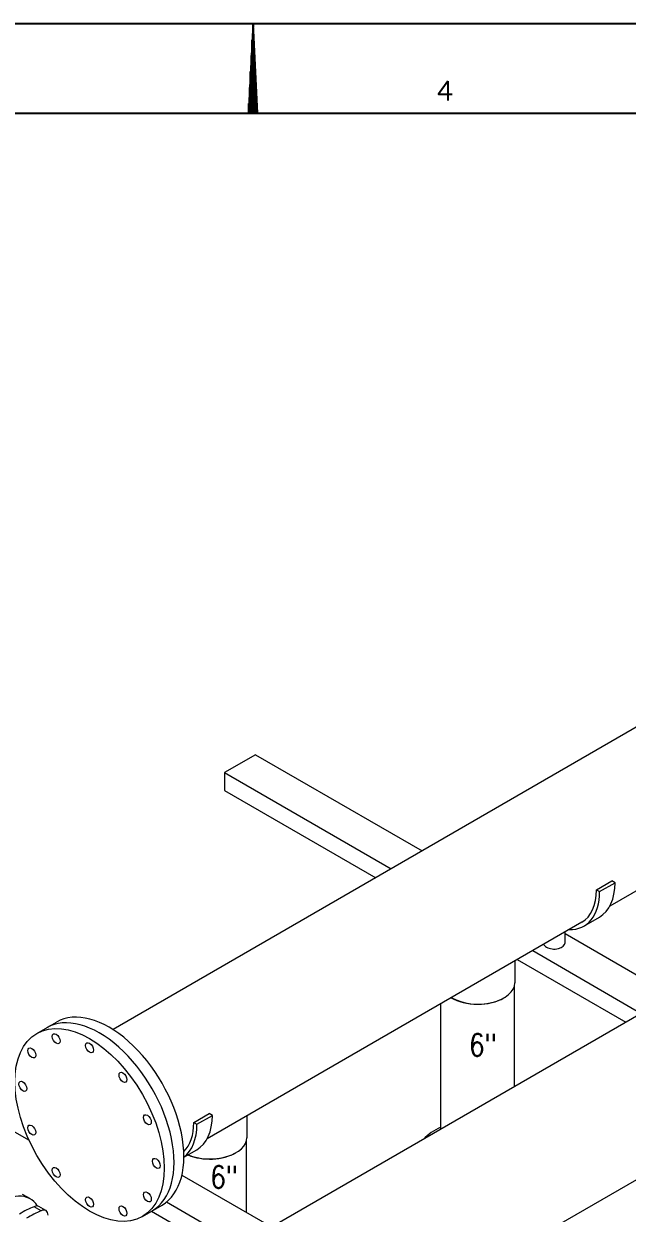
# Model space of a CAD drawing. Header units: millimetres. Extents: x -312439 to 477422, y -331570 to 212570.
# Drawn here: x 353682 to 357064, y 107253 to 113913 of the extents above; entities that cross this region are included whole.
import ezdxf

# ---------------------------------------------------------------- set-up
doc = ezdxf.new("R2010")
doc.units = ezdxf.units.MM
doc.layers.add('ARCONDTEXTO', color=4, linetype='Continuous')
doc.layers.add('FORMATO A1', color=1, linetype='Continuous')
doc.styles.add('ROMANS', font='romans.shx', dxfattribs={"height": 187.5})

# ---------------------------------------------------------------- blocks, each defined once
blk = doc.blocks.new('A$C2D342850')
at = {"layer": 'FORMATO A1', "color": 1, "linetype": 'Continuous'}
for p, q in [((84100, 0), (0, 0)), ((34150, 0), (34099.5, -1000)), ((34150, -1000), (34150, 0)), ((34200.5, -1000), (34150, 0)), ((34141, -1000), (34141, -178.22)), ((34159, -1000), (34159, -178.22)), ((34132, -1000), (34132, -356.44)), ((34168, -1000), (34168, -356.44)), ((34123, -1000), (34123, -534.65)), ((34177, -1000), (34177, -534.65)), ((36331.76, -643.44), (36331.76, -860)), ((34114, -1000), (34114, -712.87)), ((34186, -1000), (34186, -712.87)), ((34105, -1000), (34105, -891.09)), ((34195, -1000), (34195, -891.09))]:
    blk.add_line(p, q, dxfattribs=at)
at = {"layer": 'FORMATO A1', "color": 2, "linetype": 'Continuous'}
blk.add_line((2500, -1000), (83100, -1000), dxfattribs=at)
at = {"layer": 'FORMATO A1', "color": 1, "linetype": 'Continuous'}
blk.add_lwpolyline([(36331.76, -643.44), (36228.64, -787.81), (36383.33, -787.81)], dxfattribs=at)

msp = doc.modelspace()

# ---------------------------------------------------------------- linework, layer by layer
at = {"color": 5, "linetype": 'Continuous', "lineweight": 0, "extrusion": (-1.11022e-16, 0.816497, 0.57735)}
for p, q in [((360650.292, 112015.015), (354182.485, 108280.825)), ((359056.139, 110178.786), (356966.999, 108972.62)), ((358187.293, 108974.702), (354224.287, 106686.659)), ((356809.636, 108881.767), (354710.445, 107669.798)), ((356433.919, 108664.846), (356433.919, 108542.491)), ((356432.447, 107961.541), (356432.447, 108528.293)), ((356020.198, 107723.529), (356020.198, 108425.984)), ((358211.11, 108072.608), (356111.934, 106860.648)), ((354932.303, 107797.888), (354932.303, 107675.533)), ((354930.831, 107256.812), (354930.831, 107661.335))]:
    msp.add_line(p, q, dxfattribs=at)
at = {"color": 7, "linetype": 'Continuous', "lineweight": 0, "extrusion": (-1.11022e-16, 0.816497, 0.57735)}
for p, q in [((354980.389, 109820.227), (354807.184, 109720.227)), ((354980.389, 109820.227), (355914.598, 109280.861)), ((354807.184, 109720.227), (354807.184, 109620.227)), ((354807.184, 109720.227), (355741.393, 109180.861)), ((354807.184, 109620.227), (355654.791, 109130.861)), ((356891.769, 109063.308), (356978.372, 109113.308)), ((356909.09, 109053.308), (356995.692, 109103.308)), ((356995.692, 109103.308), (356978.372, 109113.308)), ((356891.769, 109063.308), (356909.09, 109053.308)), ((356821.884, 108860.553), (356908.486, 108910.553)), ((356715.889, 108767.208), (356715.889, 108827.641)), ((356715.889, 108818.236), (357316.087, 108471.711)), ((356534.538, 108722.939), (357142.882, 108371.711)), ((356447.936, 108672.939), (357056.28, 108321.711)), ((352562.423, 108324.213), (353711.786, 107660.628)), ((354635.215, 107760.486), (354721.817, 107810.486)), ((354652.535, 107750.486), (354739.138, 107800.486)), ((354739.138, 107800.486), (354721.817, 107810.486)), ((354635.215, 107760.486), (354652.535, 107750.486)), ((354579.585, 107565.962), (354651.932, 107607.731)), ((354568.688, 107465.895), (355071.326, 107175.697)), ((354482.379, 107315.726), (354898.121, 107075.697)), ((354398.153, 107264.354), (354811.518, 107025.697))]:
    msp.add_line(p, q, dxfattribs=at)
at = {"color": 4, "linetype": 'Continuous', "lineweight": 0, "extrusion": (-1.11022e-16, 0.816497, 0.57735)}
for p, q in [((353755.37, 108259.373), (353865.528, 108322.973)), ((353719.163, 107332.359), (353675.169, 107357.759)), ((353779.85, 107265.861), (353740.013, 107288.861)), ((353806.505, 107267.527), (353766.667, 107290.527))]:
    msp.add_line(p, q, dxfattribs=at)
at = {"color": 3, "linetype": 'Continuous', "lineweight": 0, "extrusion": (-1.11022e-16, 0.816497, 0.57735)}
msp.add_line((354346.922, 107234.775), (354457.08, 107298.375), dxfattribs=at)
at = {"color": 7, "linetype": 'Continuous', "lineweight": 0}
for centre, major_axis, start_param, end_param in [((356697.953, 109275.208), (210.534, -364.655), 0, 0.78539816), ((356611.35, 109225.208), (210.534, -364.655), 5.94041338, 7.06858347), ((356611.35, 109225.208), (198.286, -343.442), 0, 0.78539816), ((356654.651, 108767.208), (-61.237, 0), 0.78539816, 3.14159265), ((356654.651, 108767.208), (-61.237, 0), 0.26000524, 0.78539816), ((354441.398, 107972.386), (210.534, -364.655), 0, 0.78539816), ((354354.796, 107922.386), (198.286, -343.442), 0.14025386, 0.78539816), ((354354.796, 107922.386), (210.534, -364.655), 0.07026406, 0.78539816)]:
    msp.add_ellipse(centre, major_axis=major_axis, ratio=0.57735027, start_param=start_param, end_param=end_param, dxfattribs=at)
at = {"color": 5, "linetype": 'Continuous', "lineweight": 0}
for centre, major_axis, start_param, end_param in [((356227.795, 108542.491), (-206.125, 0), 0.78539816, 3.14159265), ((356226.322, 108541.641), (206.125, 0), 3.90709097, 5.50283767), ((354726.178, 107675.533), (-206.125, 0), 0.93410577, 3.14159265), ((354724.706, 107674.683), (206.125, 0), 4.07569842, 5.50283767)]:
    msp.add_ellipse(centre, major_axis=major_axis, ratio=0.57735027, start_param=start_param, end_param=end_param, dxfattribs=at)
at = {"color": 3, "linetype": 'Continuous', "lineweight": 0}
for centre, major_axis, start_param, end_param in [((356227.795, 108542.491), (-206.125, 0), 0.76549832, 0.78539816), ((356226.322, 107576.592), (-341.704, 0), 5.35992847, 5.80493737)]:
    msp.add_ellipse(centre, major_axis=major_axis, ratio=0.57735027, start_param=start_param, end_param=end_param, dxfattribs=at)
at = {"color": 4, "linetype": 'Continuous', "lineweight": 0}
for centre, major_axis, start_param, end_param in [((354106.225, 107778.874), (-295.776, 512.299), 3.14159265, 6.28318531), ((354161.304, 107810.674), (-295.776, 512.299), 3.14159265, 6.28318531), ((353548.311, 107036.435), (-170.852, -295.924), 2.85761894, 6.59104291), ((353678.789, 106833.767), (260.661, 451.479), 0.61853974, 0.84101764), ((353718.626, 106810.767), (260.661, 451.479), 0.61853974, 0.84101764), ((353737.835, 107240.588), (28.832, 49.939), 0, 0.73197283), ((353777.673, 107217.588), (28.832, 49.939), 5.49778714, 7.01515814)]:
    msp.add_ellipse(centre, major_axis=major_axis, ratio=0.57735027, start_param=start_param, end_param=end_param, dxfattribs=at)
for centre, major_axis in [((354051.146, 107747.074), (-295.776, 512.299)), ((353864.084, 108229.197), (-15.554, 26.941)), ((353727.146, 108150.135), (-15.554, 26.941)), ((354051.146, 108179.074), (-15.554, 26.941)), ((354238.207, 108013.197), (-15.554, 26.941)), ((353677.023, 107963.074), (-15.554, 26.941)), ((354375.146, 107776.012), (-15.554, 26.941)), ((353727.146, 107718.135), (-15.554, 26.941)), ((353864.084, 107480.951), (-15.554, 26.941)), ((354425.269, 107531.074), (-15.554, 26.941)), ((354375.146, 107344.012), (-15.554, 26.941)), ((354051.146, 107315.074), (-15.554, 26.941)), ((354238.207, 107264.951), (-15.554, 26.941))]:
    msp.add_ellipse(centre, major_axis=major_axis, ratio=0.57735027, dxfattribs=at)
at = {"layer": 'FORMATO A1', "color": 2, "linetype": 'Continuous'}
msp.add_line((339142.032, 113412.941, 0), (379442.032, 113412.941, 0), dxfattribs=at)

# ---------------------------------------------------------------- block references
at = {"layer": 'FORMATO A1', "xscale": 0.5, "yscale": 0.5, "zscale": 0.5}
msp.add_blockref('A$C2D342850', (337892.032, 113912.941, 0), dxfattribs=at)

# ---------------------------------------------------------------- texts
at = {"layer": 'ARCONDTEXTO', "linetype": 'Continuous', "lineweight": -3, "style": 'ROMANS', "width": 0.8}
for p in [(356178.683, 108132.384), (354728.653, 107393.114)]:
    msp.add_text('6"', height=125, dxfattribs=at).set_placement(p)

doc.saveas('drawing.dxf')
